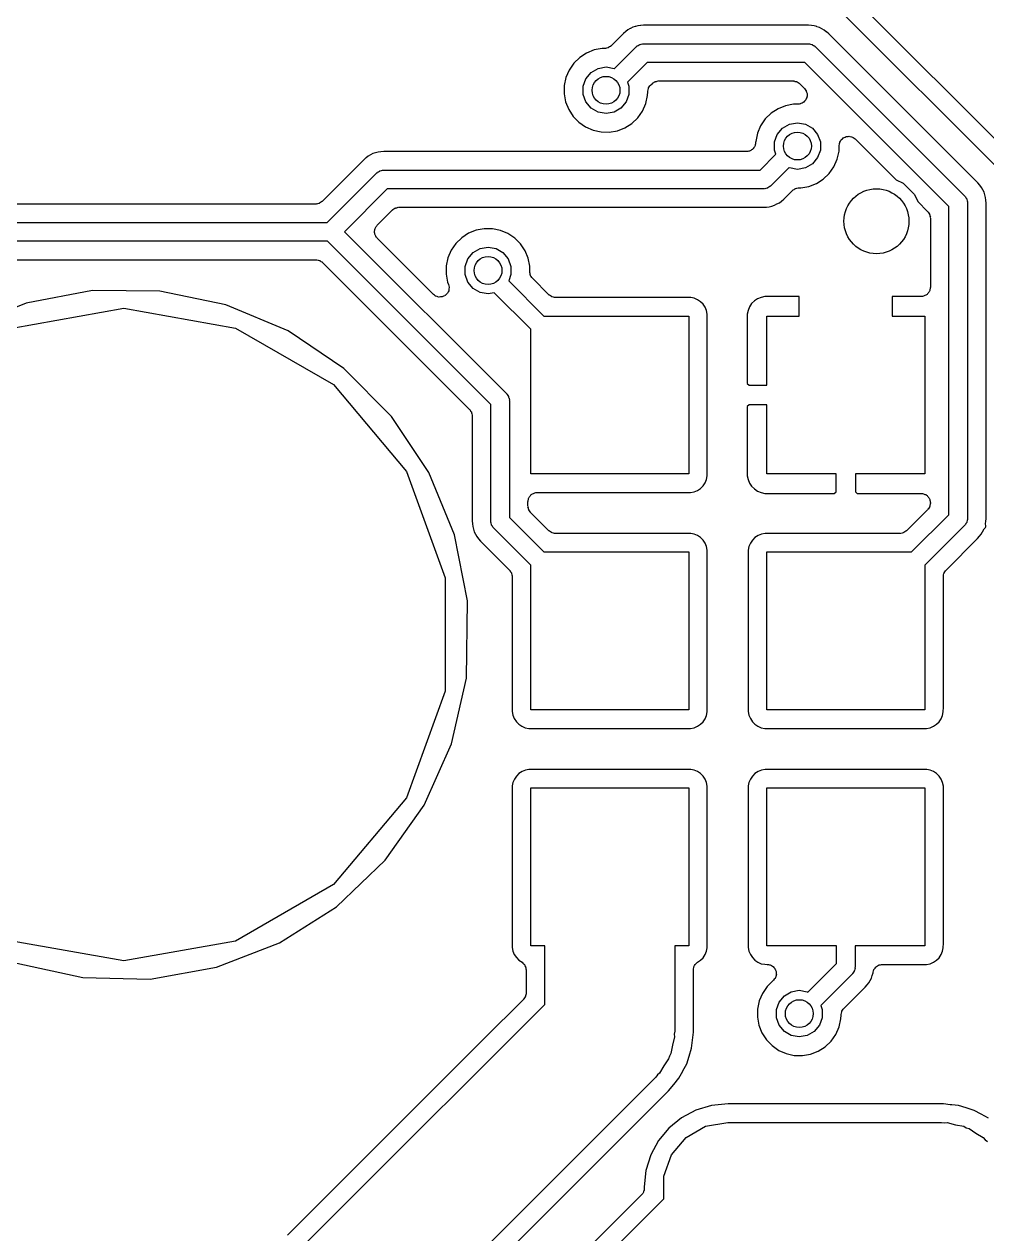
# Model space of a CAD drawing. Extents: x 69.6 to 139.6, y -158 to -61.
# Drawn here: x 97.03 to 107.39, y -143.95 to -130.93 of the extents above; entities that cross this region are included whole.
import ezdxf

# ---------------------------------------------------------------- set-up
doc = ezdxf.new("R2010")
doc.units = 0
doc.header["$MEASUREMENT"] = 0
doc.layers.add('BLACK', color=7, linetype='CONTINUOUS')

msp = doc.modelspace()

# ---------------------------------------------------------------- linework, layer by layer
at = {"layer": 'Black'}
for p, q in [((108.38, -133.07), (103.318, -128.007)), ((103.176, -128.149), (108.235, -133.208)), ((103.525, -130.99), (103.503, -131.008)), ((103.551, -130.976), (103.525, -130.99)), ((103.552, -130.976), (103.551, -130.976)), ((103.551, -130.976), (103.551, -130.976)), ((103.577, -130.962), (103.552, -130.976)), ((103.605, -130.954), (103.577, -130.962)), ((103.606, -130.954), (103.605, -130.954)), ((103.605, -130.954), (103.605, -130.954)), ((103.633, -130.946), (103.606, -130.954)), ((103.662, -130.943), (103.633, -130.946)), ((103.663, -130.943), (103.662, -130.943)), ((103.662, -130.943), (103.662, -130.943)), ((103.695, -130.94), (103.663, -130.943)), ((105.47, -130.94), (103.695, -130.94)), ((105.501, -130.944), (105.47, -130.94)), ((105.502, -130.944), (105.501, -130.944)), ((105.531, -130.947), (105.502, -130.944)), ((105.502, -130.944), (105.502, -130.944)), ((105.558, -130.955), (105.531, -130.947)), ((105.559, -130.955), (105.558, -130.955)), ((105.559, -130.956), (105.559, -130.955)), ((105.587, -130.964), (105.559, -130.956)), ((105.612, -130.978), (105.587, -130.964)), ((105.613, -130.978), (105.612, -130.978)), ((105.612, -130.978), (105.612, -130.978)), ((105.638, -130.992), (105.613, -130.978)), ((105.66, -131.01), (105.638, -130.992)), ((103.478, -131.028), (103.345, -131.161)), ((103.502, -131.008), (103.478, -131.028)), ((103.503, -131.008), (103.502, -131.008)), ((103.503, -131.008), (103.503, -131.008)), ((105.66, -131.011), (105.66, -131.01)), ((105.661, -131.011), (105.66, -131.011)), ((105.686, -131.031), (105.661, -131.011)), ((107.292, -132.638), (105.686, -131.031)), ((103.081, -131.239), (103.007, -131.288)), ((103.162, -131.206), (103.081, -131.239)), ((103.249, -131.19), (103.162, -131.206)), ((103.274, -131.19), (103.249, -131.19)), ((103.278, -131.189), (103.274, -131.19)), ((103.283, -131.189), (103.278, -131.189)), ((103.295, -131.186), (103.283, -131.189)), ((103.308, -131.184), (103.295, -131.186)), ((103.312, -131.182), (103.308, -131.184)), ((103.317, -131.18), (103.312, -131.182)), ((103.327, -131.173), (103.317, -131.18)), ((103.338, -131.167), (103.327, -131.173)), ((103.341, -131.163), (103.338, -131.167)), ((103.345, -131.161), (103.341, -131.163)), ((103.381, -131.407), (103.619, -131.169)), ((103.619, -131.169), (103.623, -131.167)), ((103.623, -131.167), (103.626, -131.163)), ((103.626, -131.163), (103.637, -131.157)), ((103.637, -131.157), (103.648, -131.149)), ((103.648, -131.149), (103.652, -131.148)), ((103.652, -131.148), (103.656, -131.146)), ((103.656, -131.146), (103.669, -131.144)), ((103.669, -131.144), (103.681, -131.14)), ((103.681, -131.14), (103.686, -131.141)), ((103.686, -131.141), (103.69, -131.14)), ((103.69, -131.14), (105.47, -131.14)), ((105.47, -131.14), (105.474, -131.141)), ((105.474, -131.141), (105.479, -131.14)), ((105.479, -131.14), (105.491, -131.144)), ((105.491, -131.144), (105.504, -131.146)), ((105.504, -131.146), (105.508, -131.148)), ((105.508, -131.148), (105.512, -131.149)), ((105.512, -131.149), (105.523, -131.157)), ((105.523, -131.157), (105.534, -131.163)), ((105.534, -131.163), (105.537, -131.167)), ((105.537, -131.167), (105.541, -131.169)), ((105.541, -131.169), (107.151, -132.779)), ((102.944, -131.349), (102.894, -131.422)), ((103.007, -131.288), (102.944, -131.349)), ((103.731, -131.34), (103.521, -131.551)), ((105.429, -131.34), (103.731, -131.34)), ((106.98, -132.891), (105.429, -131.34)), ((102.859, -131.503), (102.841, -131.59)), ((102.894, -131.422), (102.859, -131.503)), ((103.043, -131.596), (103.073, -131.515)), ((103.073, -131.515), (103.129, -131.448)), ((103.129, -131.448), (103.204, -131.404)), ((103.204, -131.404), (103.29, -131.389)), ((103.29, -131.389), (103.376, -131.404)), ((103.376, -131.404), (103.381, -131.407)), ((102.841, -131.59), (102.839, -131.678)), ((103.043, -131.684), (103.043, -131.596)), ((103.521, -131.551), (103.537, -131.596)), ((103.537, -131.596), (103.537, -131.684)), ((103.739, -131.648), (103.743, -131.635)), ((103.743, -131.635), (103.746, -131.621)), ((103.746, -131.621), (103.747, -131.618)), ((103.747, -131.618), (103.748, -131.614)), ((103.748, -131.614), (103.756, -131.603)), ((103.756, -131.603), (103.763, -131.591)), ((103.763, -131.591), (103.766, -131.589)), ((103.766, -131.589), (103.768, -131.586)), ((103.768, -131.586), (103.785, -131.569)), ((103.785, -131.569), (103.789, -131.567)), ((103.789, -131.567), (103.791, -131.563)), ((103.791, -131.563), (103.803, -131.557)), ((103.803, -131.557), (103.813, -131.549)), ((103.813, -131.549), (103.818, -131.548)), ((103.818, -131.548), (103.821, -131.546)), ((103.821, -131.546), (103.834, -131.544)), ((103.834, -131.544), (103.847, -131.54)), ((103.847, -131.54), (103.851, -131.541)), ((103.851, -131.541), (103.856, -131.54)), ((103.856, -131.54), (105.304, -131.54)), ((105.304, -131.54), (105.309, -131.541)), ((105.309, -131.541), (105.313, -131.54)), ((105.313, -131.54), (105.326, -131.544)), ((105.326, -131.544), (105.339, -131.546)), ((105.339, -131.546), (105.342, -131.548)), ((105.342, -131.548), (105.347, -131.549)), ((105.347, -131.549), (105.357, -131.557)), ((105.357, -131.557), (105.369, -131.563)), ((105.369, -131.563), (105.371, -131.567)), ((105.371, -131.567), (105.375, -131.569)), ((105.375, -131.569), (105.425, -131.619)), ((105.425, -131.619), (105.433, -131.63)), ((105.433, -131.63), (105.441, -131.641)), ((105.441, -131.641), (105.443, -131.644)), ((105.443, -131.644), (105.445, -131.648)), ((102.839, -131.678), (102.855, -131.765)), ((102.855, -131.765), (102.888, -131.847)), ((103.073, -131.765), (103.043, -131.684)), ((103.129, -131.832), (103.073, -131.765)), ((103.507, -131.765), (103.451, -131.832)), ((103.537, -131.684), (103.507, -131.765)), ((103.719, -131.783), (103.738, -131.697)), ((103.738, -131.697), (103.739, -131.655)), ((103.74, -131.652), (103.739, -131.648)), ((103.739, -131.655), (103.74, -131.652)), ((105.412, -131.772), (105.399, -131.778)), ((105.415, -131.769), (105.412, -131.772)), ((105.418, -131.767), (105.415, -131.769)), ((105.427, -131.757), (105.418, -131.767)), ((105.436, -131.747), (105.427, -131.757)), ((105.438, -131.744), (105.436, -131.747)), ((105.441, -131.741), (105.438, -131.744)), ((105.445, -131.728), (105.441, -131.741)), ((105.445, -131.648), (105.448, -131.661)), ((105.451, -131.716), (105.445, -131.728)), ((105.448, -131.661), (105.453, -131.673)), ((105.453, -131.708), (105.451, -131.712)), ((105.451, -131.712), (105.451, -131.716)), ((105.453, -131.673), (105.453, -131.677)), ((105.453, -131.677), (105.454, -131.681)), ((105.454, -131.681), (105.453, -131.695)), ((105.453, -131.695), (105.453, -131.708)), ((102.888, -131.847), (102.936, -131.921)), ((103.204, -131.876), (103.129, -131.832)), ((103.29, -131.891), (103.204, -131.876)), ((103.376, -131.876), (103.29, -131.891)), ((103.451, -131.832), (103.376, -131.876)), ((103.632, -131.935), (103.683, -131.863)), ((103.683, -131.863), (103.719, -131.783)), ((105.067, -131.888), (105.004, -131.949)), ((105.141, -131.839), (105.067, -131.888)), ((105.222, -131.806), (105.141, -131.839)), ((105.309, -131.79), (105.222, -131.806)), ((105.354, -131.79), (105.309, -131.79)), ((105.367, -131.788), (105.354, -131.79)), ((105.38, -131.787), (105.367, -131.788)), ((105.384, -131.785), (105.38, -131.787)), ((105.388, -131.784), (105.384, -131.785)), ((105.399, -131.778), (105.388, -131.784)), ((102.936, -131.921), (102.997, -131.984)), ((102.997, -131.984), (103.069, -132.035)), ((103.069, -132.035), (103.15, -132.07)), ((103.494, -132.044), (103.568, -131.996)), ((103.568, -131.996), (103.632, -131.935)), ((104.954, -132.022), (104.919, -132.103)), ((105.004, -131.949), (104.954, -132.022)), ((105.189, -132.048), (105.264, -132.004)), ((105.264, -132.004), (105.35, -131.989)), ((105.35, -131.989), (105.436, -132.004)), ((105.436, -132.004), (105.511, -132.048)), ((103.15, -132.07), (103.236, -132.089)), ((103.236, -132.089), (103.325, -132.091)), ((103.325, -132.091), (103.412, -132.076)), ((103.412, -132.076), (103.494, -132.044)), ((104.919, -132.103), (104.901, -132.19)), ((105.103, -132.196), (105.133, -132.115)), ((105.133, -132.115), (105.189, -132.048)), ((105.511, -132.048), (105.567, -132.115)), ((105.567, -132.115), (105.597, -132.196)), ((105.824, -132.17), (105.833, -132.162)), ((105.833, -132.162), (105.842, -132.153)), ((105.842, -132.153), (105.847, -132.151)), ((105.847, -132.151), (105.851, -132.148)), ((105.851, -132.148), (105.862, -132.144)), ((105.862, -132.144), (105.873, -132.138)), ((105.873, -132.138), (105.879, -132.138)), ((105.879, -132.138), (105.883, -132.136)), ((105.883, -132.136), (105.896, -132.136)), ((105.896, -132.136), (105.908, -132.135)), ((105.908, -132.135), (105.913, -132.137)), ((105.913, -132.137), (105.918, -132.137)), ((105.918, -132.137), (105.93, -132.141)), ((105.93, -132.141), (105.942, -132.144)), ((105.942, -132.144), (105.946, -132.147)), ((105.946, -132.147), (105.951, -132.149)), ((105.951, -132.149), (105.96, -132.157)), ((105.96, -132.157), (105.97, -132.164)), ((105.97, -132.164), (106.411, -132.605)), ((104.825, -132.296), (104.816, -132.299)), ((104.835, -132.294), (104.825, -132.296)), ((104.842, -132.29), (104.835, -132.294)), ((104.849, -132.287), (104.842, -132.29)), ((104.857, -132.281), (104.849, -132.287)), ((104.865, -132.277), (104.857, -132.281)), ((104.87, -132.27), (104.865, -132.277)), ((104.876, -132.265), (104.87, -132.27)), ((104.881, -132.257), (104.876, -132.265)), ((104.887, -132.25), (104.881, -132.257)), ((104.89, -132.242), (104.887, -132.25)), ((104.894, -132.236), (104.89, -132.242)), ((104.896, -132.226), (104.894, -132.236)), ((104.899, -132.217), (104.896, -132.226)), ((104.9, -132.201), (104.899, -132.209)), ((104.899, -132.209), (104.899, -132.217)), ((104.901, -132.19), (104.9, -132.201)), ((105.103, -132.284), (105.103, -132.196)), ((105.119, -132.329), (105.103, -132.284)), ((105.597, -132.284), (105.567, -132.365)), ((105.597, -132.196), (105.597, -132.284)), ((105.779, -132.383), (105.798, -132.297)), ((105.798, -132.297), (105.799, -132.234)), ((105.799, -132.234), (105.802, -132.221)), ((105.802, -132.221), (105.803, -132.209)), ((105.803, -132.209), (105.805, -132.205)), ((105.805, -132.205), (105.806, -132.2)), ((105.806, -132.2), (105.812, -132.189)), ((105.812, -132.189), (105.817, -132.178)), ((105.817, -132.178), (105.821, -132.174)), ((105.821, -132.174), (105.824, -132.17)), ((100.683, -132.388), (100.235, -132.836)), ((100.707, -132.368), (100.683, -132.388)), ((100.683, -132.388), (100.683, -132.388)), ((100.708, -132.368), (100.707, -132.368)), ((100.73, -132.35), (100.708, -132.368)), ((100.708, -132.368), (100.708, -132.368)), ((100.756, -132.336), (100.73, -132.35)), ((100.757, -132.336), (100.756, -132.336)), ((100.756, -132.336), (100.756, -132.336)), ((100.782, -132.322), (100.757, -132.336)), ((100.81, -132.314), (100.782, -132.322)), ((100.811, -132.314), (100.81, -132.314)), ((100.81, -132.314), (100.81, -132.314)), ((100.838, -132.306), (100.811, -132.314)), ((100.867, -132.303), (100.838, -132.306)), ((100.868, -132.303), (100.867, -132.303)), ((100.867, -132.303), (100.867, -132.303)), ((100.9, -132.3), (100.868, -132.303)), ((104.8, -132.3), (100.9, -132.3)), ((104.808, -132.299), (104.8, -132.3)), ((104.816, -132.299), (104.808, -132.299)), ((104.949, -132.5), (105.119, -132.329)), ((105.567, -132.365), (105.511, -132.432)), ((105.743, -132.463), (105.779, -132.383)), ((100.289, -133.065), (100.824, -132.529)), ((100.824, -132.529), (100.828, -132.527)), ((100.828, -132.527), (100.831, -132.523)), ((100.831, -132.523), (100.842, -132.517)), ((100.842, -132.517), (100.853, -132.509)), ((100.853, -132.509), (100.857, -132.508)), ((100.857, -132.508), (100.861, -132.506)), ((100.861, -132.506), (100.874, -132.504)), ((100.874, -132.504), (100.886, -132.5)), ((100.886, -132.5), (100.891, -132.501)), ((100.891, -132.501), (100.895, -132.5)), ((100.895, -132.5), (104.949, -132.5)), ((105.259, -132.473), (105.061, -132.671)), ((105.264, -132.476), (105.259, -132.473)), ((105.35, -132.491), (105.264, -132.476)), ((105.436, -132.476), (105.35, -132.491)), ((105.511, -132.432), (105.436, -132.476)), ((105.628, -132.596), (105.692, -132.535)), ((105.692, -132.535), (105.743, -132.463)), ((105.043, -132.683), (105.032, -132.691)), ((105.054, -132.677), (105.043, -132.683)), ((105.057, -132.673), (105.054, -132.677)), ((105.061, -132.671), (105.057, -132.673)), ((105.385, -132.691), (105.472, -132.676)), ((105.472, -132.676), (105.554, -132.644)), ((105.554, -132.644), (105.628, -132.596)), ((106.411, -132.605), (106.487, -132.64)), ((106.487, -132.64), (106.61, -132.763)), ((107.312, -132.662), (107.292, -132.638)), ((107.292, -132.638), (107.292, -132.638)), ((107.312, -132.663), (107.312, -132.662)), ((107.33, -132.685), (107.312, -132.663)), ((107.312, -132.663), (107.312, -132.663)), ((107.344, -132.711), (107.33, -132.685)), ((100.936, -132.7), (100.474, -133.162)), ((104.99, -132.7), (100.936, -132.7)), ((104.994, -132.699), (104.99, -132.7)), ((104.999, -132.7), (104.994, -132.699)), ((105.011, -132.696), (104.999, -132.7)), ((105.024, -132.694), (105.011, -132.696)), ((105.028, -132.692), (105.024, -132.694)), ((105.032, -132.691), (105.028, -132.692)), ((105.178, -132.832), (105.202, -132.812)), ((105.202, -132.812), (105.295, -132.72)), ((105.202, -132.812), (105.202, -132.812)), ((105.295, -132.72), (105.299, -132.717)), ((105.299, -132.717), (105.303, -132.713)), ((105.303, -132.713), (105.313, -132.707)), ((105.313, -132.707), (105.323, -132.7)), ((105.323, -132.7), (105.328, -132.698)), ((105.328, -132.698), (105.333, -132.696)), ((105.333, -132.696), (105.345, -132.694)), ((105.345, -132.694), (105.357, -132.691)), ((105.357, -132.691), (105.362, -132.691)), ((105.362, -132.691), (105.367, -132.69)), ((105.367, -132.69), (105.385, -132.691)), ((106.61, -132.763), (106.645, -132.839)), ((107.151, -132.779), (107.153, -132.783)), ((107.153, -132.783), (107.157, -132.786)), ((107.157, -132.786), (107.163, -132.797)), ((107.163, -132.797), (107.171, -132.808)), ((107.171, -132.808), (107.172, -132.812)), ((107.172, -132.812), (107.174, -132.816)), ((107.174, -132.816), (107.176, -132.829)), ((107.344, -132.712), (107.344, -132.711)), ((107.344, -132.711), (107.344, -132.711)), ((107.358, -132.737), (107.344, -132.712)), ((107.366, -132.765), (107.358, -132.737)), ((107.366, -132.766), (107.366, -132.765)), ((107.366, -132.765), (107.366, -132.765)), ((107.374, -132.793), (107.366, -132.766)), ((107.377, -132.822), (107.374, -132.793)), ((100.164, -132.865), (96.1399, -132.865)), ((100.169, -132.864), (100.164, -132.865)), ((100.173, -132.865), (100.169, -132.864)), ((100.186, -132.861), (100.173, -132.865)), ((100.199, -132.859), (100.186, -132.861)), ((100.202, -132.857), (100.199, -132.859)), ((100.207, -132.856), (100.202, -132.857)), ((100.217, -132.848), (100.207, -132.856)), ((100.229, -132.842), (100.217, -132.848)), ((100.231, -132.838), (100.229, -132.842)), ((100.235, -132.836), (100.231, -132.838)), ((100.827, -133.092), (100.99, -132.929)), ((100.99, -132.929), (100.994, -132.927)), ((100.994, -132.927), (100.996, -132.923)), ((100.996, -132.923), (101.008, -132.917)), ((101.008, -132.917), (101.018, -132.909)), ((101.018, -132.909), (101.023, -132.908)), ((101.023, -132.908), (101.026, -132.906)), ((101.026, -132.906), (101.039, -132.904)), ((101.039, -132.904), (101.052, -132.9)), ((101.052, -132.9), (101.056, -132.901)), ((101.056, -132.901), (101.061, -132.9)), ((101.061, -132.9), (104.985, -132.9)), ((104.985, -132.9), (105.017, -132.897)), ((105.017, -132.897), (105.018, -132.897)), ((105.018, -132.897), (105.047, -132.894)), ((105.018, -132.897), (105.018, -132.897)), ((105.047, -132.894), (105.074, -132.886)), ((105.074, -132.886), (105.075, -132.886)), ((105.075, -132.886), (105.103, -132.878)), ((105.075, -132.886), (105.075, -132.886)), ((105.103, -132.878), (105.128, -132.864)), ((105.128, -132.864), (105.129, -132.864)), ((105.129, -132.864), (105.155, -132.85)), ((105.129, -132.864), (105.129, -132.864)), ((105.155, -132.85), (105.177, -132.832)), ((105.177, -132.832), (105.177, -132.832)), ((105.177, -132.832), (105.178, -132.832)), ((106.645, -132.839), (106.751, -132.945)), ((106.751, -132.945), (106.753, -132.949)), ((106.753, -132.949), (106.757, -132.951)), ((106.98, -136.209), (106.98, -132.891)), ((107.176, -132.829), (107.18, -132.841)), ((107.18, -132.841), (107.179, -132.846)), ((107.179, -132.846), (107.18, -132.85)), ((107.18, -132.85), (107.18, -136.25)), ((107.377, -132.823), (107.377, -132.822)), ((107.377, -132.822), (107.377, -132.822)), ((107.38, -132.855), (107.377, -132.823)), ((107.38, -136.25), (107.38, -132.855)), ((96.135, -133.065), (100.289, -133.065)), ((106.757, -132.951), (106.763, -132.963)), ((106.763, -132.963), (106.771, -132.973)), ((106.771, -132.973), (106.772, -132.978)), ((106.772, -132.978), (106.774, -132.981)), ((106.774, -132.981), (106.776, -132.994)), ((106.776, -132.994), (106.78, -133.007)), ((106.78, -133.007), (106.779, -133.011)), ((106.779, -133.011), (106.78, -133.016)), ((106.78, -133.016), (106.78, -133.76)), ((100.474, -133.162), (102.221, -134.909)), ((100.799, -133.154), (100.801, -133.145)), ((100.799, -133.162), (100.799, -133.154)), ((100.799, -133.171), (100.799, -133.162)), ((100.801, -133.18), (100.799, -133.171)), ((100.801, -133.145), (100.802, -133.137)), ((100.802, -133.188), (100.801, -133.18)), ((100.802, -133.137), (100.805, -133.129)), ((100.805, -133.196), (100.802, -133.188)), ((100.805, -133.129), (100.808, -133.12)), ((100.808, -133.205), (100.805, -133.196)), ((100.808, -133.12), (100.813, -133.113)), ((100.813, -133.212), (100.808, -133.205)), ((100.813, -133.113), (100.816, -133.105)), ((100.816, -133.105), (100.822, -133.099)), ((100.822, -133.099), (100.827, -133.092)), ((101.811, -133.179), (101.737, -133.228)), ((101.892, -133.146), (101.811, -133.179)), ((101.979, -133.13), (101.892, -133.146)), ((102.067, -133.13), (101.979, -133.13)), ((102.154, -133.148), (102.067, -133.13)), ((102.235, -133.182), (102.154, -133.148)), ((102.308, -133.232), (102.235, -133.182)), ((100.294, -133.265), (96.1764, -133.265)), ((102.05, -135.021), (100.294, -133.265)), ((100.816, -133.22), (100.813, -133.212)), ((100.822, -133.226), (100.816, -133.22)), ((100.827, -133.233), (100.822, -133.226)), ((101.432, -133.837), (100.827, -133.233)), ((101.674, -133.289), (101.624, -133.362)), ((101.737, -133.228), (101.674, -133.289)), ((101.934, -133.344), (102.02, -133.329)), ((102.02, -133.329), (102.106, -133.344)), ((102.37, -133.294), (102.308, -133.232)), ((102.419, -133.368), (102.37, -133.294)), ((96.3007, -133.465), (100.169, -133.465)), ((100.169, -133.465), (100.174, -133.466)), ((100.174, -133.466), (100.178, -133.465)), ((100.178, -133.465), (100.191, -133.469)), ((100.191, -133.469), (100.204, -133.471)), ((101.589, -133.443), (101.571, -133.53)), ((101.624, -133.362), (101.589, -133.443)), ((101.773, -133.536), (101.803, -133.455)), ((101.803, -133.455), (101.859, -133.388)), ((101.859, -133.388), (101.934, -133.344)), ((102.106, -133.344), (102.181, -133.388)), ((102.181, -133.388), (102.237, -133.455)), ((102.237, -133.455), (102.267, -133.536)), ((102.453, -133.449), (102.419, -133.368)), ((102.47, -133.535), (102.453, -133.449)), ((100.204, -133.471), (100.207, -133.473)), ((100.207, -133.473), (100.212, -133.474)), ((100.212, -133.474), (100.222, -133.482)), ((100.222, -133.482), (100.234, -133.488)), ((100.234, -133.488), (100.236, -133.492)), ((100.236, -133.492), (100.24, -133.494)), ((100.24, -133.494), (101.821, -135.075)), ((101.571, -133.53), (101.569, -133.618)), ((101.773, -133.624), (101.773, -133.536)), ((102.267, -133.536), (102.267, -133.624)), ((102.469, -133.592), (102.47, -133.535)), ((102.47, -133.597), (102.469, -133.592)), ((102.469, -133.602), (102.47, -133.597)), ((101.569, -133.618), (101.585, -133.705)), ((101.585, -133.705), (101.595, -133.73)), ((101.595, -133.73), (101.598, -133.744)), ((101.803, -133.705), (101.773, -133.624)), ((101.859, -133.772), (101.803, -133.705)), ((102.267, -133.624), (102.243, -133.691)), ((102.243, -133.691), (102.622, -134.07)), ((102.473, -133.614), (102.469, -133.602)), ((102.475, -133.626), (102.473, -133.614)), ((102.477, -133.631), (102.475, -133.626)), ((102.478, -133.636), (102.477, -133.631)), ((102.486, -133.646), (102.478, -133.636)), ((102.492, -133.657), (102.486, -133.646)), ((102.495, -133.66), (102.492, -133.657)), ((102.498, -133.664), (102.495, -133.66)), ((102.675, -133.841), (102.498, -133.664)), ((97.763, -133.797), (97.0503, -133.933)), ((98.4886, -133.802), (97.763, -133.797)), ((99.1994, -133.948), (98.4886, -133.802)), ((101.443, -133.846), (101.432, -133.837)), ((101.455, -133.855), (101.443, -133.846)), ((101.458, -133.856), (101.455, -133.855)), ((101.46, -133.857), (101.458, -133.856)), ((101.474, -133.861), (101.46, -133.857)), ((101.488, -133.866), (101.474, -133.861)), ((101.541, -133.857), (101.528, -133.863)), ((101.555, -133.852), (101.541, -133.857)), ((101.557, -133.85), (101.555, -133.852)), ((101.56, -133.849), (101.557, -133.85)), ((101.57, -133.838), (101.56, -133.849)), ((101.581, -133.829), (101.57, -133.838)), ((101.582, -133.826), (101.581, -133.829)), ((101.584, -133.824), (101.582, -133.826)), ((101.59, -133.811), (101.584, -133.824)), ((101.597, -133.798), (101.59, -133.811)), ((101.598, -133.795), (101.597, -133.798)), ((101.598, -133.744), (101.602, -133.758)), ((101.599, -133.793), (101.598, -133.795)), ((101.6, -133.778), (101.599, -133.793)), ((101.602, -133.764), (101.6, -133.778)), ((101.602, -133.758), (101.602, -133.761)), ((101.602, -133.761), (101.602, -133.764)), ((101.934, -133.816), (101.859, -133.772)), ((102.02, -133.831), (101.934, -133.816)), ((102.088, -133.819), (102.02, -133.831)), ((102.48, -134.212), (102.088, -133.819)), ((102.679, -133.844), (102.675, -133.841)), ((102.682, -133.847), (102.679, -133.844)), ((102.693, -133.853), (102.682, -133.847)), ((102.704, -133.861), (102.693, -133.853)), ((102.708, -133.862), (102.704, -133.861)), ((104.998, -133.861), (104.958, -133.869)), ((105.049, -133.86), (104.998, -133.861)), ((105.37, -133.86), (105.049, -133.86)), ((105.37, -134.07), (105.37, -133.86)), ((106.68, -133.86), (106.37, -133.86)), ((106.37, -133.86), (106.37, -134.07)), ((106.689, -133.859), (106.68, -133.86)), ((106.697, -133.859), (106.689, -133.859)), ((106.706, -133.856), (106.697, -133.859)), ((106.714, -133.854), (106.706, -133.856)), ((106.722, -133.85), (106.714, -133.854)), ((106.73, -133.847), (106.722, -133.85)), ((106.737, -133.841), (106.73, -133.847)), ((106.744, -133.837), (106.737, -133.841)), ((106.75, -133.83), (106.744, -133.837)), ((106.757, -133.824), (106.75, -133.83)), ((106.761, -133.817), (106.757, -133.824)), ((106.767, -133.81), (106.761, -133.817)), ((106.77, -133.802), (106.767, -133.81)), ((106.774, -133.794), (106.77, -133.802)), ((106.775, -133.786), (106.774, -133.794)), ((106.778, -133.777), (106.775, -133.786)), ((106.78, -133.76), (106.778, -133.769)), ((106.778, -133.769), (106.778, -133.777)), ((97.0503, -133.933), (96.3775, -134.205)), ((96.8984, -134.199), (98.1, -133.987)), ((98.1, -133.987), (99.3016, -134.199)), ((99.8683, -134.23), (99.1994, -133.948)), ((101.491, -133.865), (101.488, -133.866)), ((101.494, -133.866), (101.491, -133.865)), ((101.508, -133.865), (101.494, -133.866)), ((101.522, -133.865), (101.508, -133.865)), ((101.525, -133.864), (101.522, -133.865)), ((101.528, -133.863), (101.525, -133.864)), ((102.712, -133.864), (102.708, -133.862)), ((102.725, -133.867), (102.712, -133.864)), ((102.737, -133.87), (102.725, -133.867)), ((102.742, -133.87), (102.737, -133.87)), ((102.746, -133.87), (102.742, -133.87)), ((104.152, -133.87), (102.746, -133.87)), ((104.201, -133.87), (104.152, -133.87)), ((104.239, -133.878), (104.201, -133.87)), ((104.275, -133.894), (104.239, -133.878)), ((104.308, -133.916), (104.275, -133.894)), ((104.335, -133.943), (104.308, -133.916)), ((104.357, -133.976), (104.335, -133.943)), ((104.372, -134.012), (104.357, -133.976)), ((104.834, -133.971), (104.818, -134.009)), ((104.857, -133.937), (104.834, -133.971)), ((104.886, -133.908), (104.857, -133.937)), ((104.92, -133.885), (104.886, -133.908)), ((104.958, -133.869), (104.92, -133.885)), ((102.622, -134.07), (104.18, -134.07)), ((104.18, -134.07), (104.18, -135.77)), ((104.38, -134.051), (104.372, -134.012)), ((104.38, -135.742), (104.38, -134.051)), ((104.818, -134.009), (104.81, -134.05)), ((104.81, -134.05), (104.81, -134.796)), ((105.02, -134.815), (105.02, -134.07)), ((105.02, -134.07), (105.37, -134.07)), ((106.37, -134.07), (106.72, -134.07)), ((106.72, -134.07), (106.72, -135.77)), ((99.3016, -134.199), (100.358, -134.809)), ((100.47, -134.635), (99.8683, -134.23)), ((102.48, -135.77), (102.48, -134.212)), ((100.981, -135.15), (100.47, -134.635)), ((100.358, -134.809), (101.143, -135.743)), ((104.81, -134.796), (104.829, -134.815)), ((104.829, -134.815), (105.02, -134.815)), ((102.05, -136.28), (102.05, -135.021)), ((102.221, -134.909), (102.223, -134.913)), ((102.223, -134.913), (102.227, -134.916)), ((102.227, -134.916), (102.233, -134.927)), ((102.233, -134.927), (102.241, -134.938)), ((102.241, -134.938), (102.242, -134.942)), ((102.242, -134.942), (102.244, -134.946)), ((102.244, -134.946), (102.246, -134.959)), ((102.246, -134.959), (102.25, -134.971)), ((102.25, -134.971), (102.249, -134.976)), ((102.249, -134.976), (102.25, -134.98)), ((102.25, -134.98), (102.25, -136.239)), ((104.829, -135.025), (104.81, -135.044)), ((105.02, -135.025), (104.829, -135.025)), ((105.02, -135.77), (105.02, -135.025)), ((101.383, -135.755), (100.981, -135.15)), ((101.821, -135.075), (101.823, -135.079)), ((101.823, -135.079), (101.827, -135.081)), ((101.827, -135.081), (101.833, -135.093)), ((101.833, -135.093), (101.841, -135.103)), ((101.841, -135.103), (101.842, -135.108)), ((101.842, -135.108), (101.844, -135.111)), ((101.844, -135.111), (101.846, -135.124)), ((101.846, -135.124), (101.85, -135.137)), ((101.85, -135.137), (101.849, -135.141)), ((101.849, -135.141), (101.85, -135.146)), ((101.85, -135.146), (101.85, -136.275)), ((104.81, -135.044), (104.81, -135.79)), ((101.143, -135.743), (101.56, -136.89)), ((101.659, -136.425), (101.383, -135.755)), ((104.18, -135.77), (102.48, -135.77)), ((104.372, -135.829), (104.379, -135.791)), ((104.379, -135.791), (104.38, -135.742)), ((104.81, -135.79), (104.818, -135.831)), ((105.765, -135.77), (105.02, -135.77)), ((105.765, -135.961), (105.765, -135.77)), ((106.72, -135.77), (105.975, -135.77)), ((105.975, -135.77), (105.975, -135.961)), ((104.274, -135.947), (104.307, -135.925)), ((104.307, -135.925), (104.334, -135.898)), ((104.334, -135.898), (104.356, -135.865)), ((104.356, -135.865), (104.372, -135.829)), ((104.818, -135.831), (104.834, -135.869)), ((104.834, -135.869), (104.857, -135.903)), ((104.857, -135.903), (104.886, -135.932)), ((104.886, -135.932), (104.92, -135.955)), ((102.45, -136.07), (102.452, -136.061)), ((102.45, -136.114), (102.45, -136.07)), ((102.452, -136.052), (102.455, -136.044)), ((102.452, -136.061), (102.452, -136.052)), ((102.455, -136.044), (102.456, -136.036)), ((102.456, -136.036), (102.46, -136.028)), ((102.46, -136.028), (102.463, -136.02)), ((102.463, -136.02), (102.469, -136.013)), ((102.469, -136.013), (102.473, -136.006)), ((102.473, -136.006), (102.48, -136)), ((102.48, -136), (102.486, -135.993)), ((102.486, -135.993), (102.493, -135.989)), ((102.493, -135.989), (102.5, -135.983)), ((102.5, -135.983), (102.508, -135.98)), ((102.508, -135.98), (102.516, -135.976)), ((102.516, -135.976), (102.524, -135.974)), ((102.524, -135.974), (102.533, -135.971)), ((102.533, -135.971), (102.541, -135.971)), ((102.541, -135.971), (102.55, -135.97)), ((102.55, -135.97), (104.199, -135.97)), ((104.199, -135.97), (104.238, -135.962)), ((104.238, -135.962), (104.274, -135.947)), ((104.92, -135.955), (104.958, -135.971)), ((104.958, -135.971), (104.998, -135.979)), ((104.998, -135.979), (105.049, -135.98)), ((105.049, -135.98), (105.746, -135.98)), ((105.746, -135.98), (105.765, -135.961)), ((105.975, -135.961), (105.994, -135.98)), ((105.994, -135.98), (106.68, -135.98)), ((106.68, -135.98), (106.689, -135.981)), ((106.689, -135.981), (106.697, -135.981)), ((106.697, -135.981), (106.706, -135.984)), ((106.706, -135.984), (106.714, -135.986)), ((106.714, -135.986), (106.722, -135.99)), ((106.722, -135.99), (106.73, -135.993)), ((106.73, -135.993), (106.737, -135.999)), ((106.737, -135.999), (106.744, -136.003)), ((106.744, -136.003), (106.75, -136.01)), ((106.75, -136.01), (106.757, -136.016)), ((106.757, -136.016), (106.761, -136.023)), ((106.761, -136.023), (106.767, -136.03)), ((106.767, -136.03), (106.77, -136.038)), ((106.77, -136.038), (106.774, -136.046)), ((106.774, -136.046), (106.775, -136.054)), ((106.775, -136.054), (106.778, -136.063)), ((106.778, -136.063), (106.778, -136.071)), ((106.778, -136.071), (106.78, -136.08)), ((102.451, -136.119), (102.45, -136.114)), ((102.45, -136.123), (102.451, -136.119)), ((102.454, -136.136), (102.45, -136.123)), ((102.456, -136.149), (102.454, -136.136)), ((102.458, -136.152), (102.456, -136.149)), ((102.459, -136.157), (102.458, -136.152)), ((102.467, -136.167), (102.459, -136.157)), ((102.473, -136.179), (102.467, -136.167)), ((102.477, -136.181), (102.473, -136.179)), ((102.479, -136.185), (102.477, -136.181)), ((102.675, -136.381), (102.479, -136.185)), ((106.751, -136.155), (106.525, -136.381)), ((106.753, -136.151), (106.751, -136.155)), ((106.757, -136.149), (106.753, -136.151)), ((106.763, -136.137), (106.757, -136.149)), ((106.771, -136.127), (106.763, -136.137)), ((106.772, -136.122), (106.771, -136.127)), ((106.774, -136.119), (106.772, -136.122)), ((106.776, -136.106), (106.774, -136.119)), ((106.78, -136.093), (106.776, -136.106)), ((106.78, -136.084), (106.779, -136.089)), ((106.779, -136.089), (106.78, -136.093)), ((106.78, -136.08), (106.78, -136.084)), ((101.85, -136.275), (101.853, -136.307)), ((101.853, -136.307), (101.853, -136.308)), ((101.853, -136.308), (101.853, -136.308)), ((101.853, -136.308), (101.856, -136.337)), ((102.051, -136.284), (102.05, -136.28)), ((102.05, -136.289), (102.051, -136.284)), ((102.054, -136.301), (102.05, -136.289)), ((102.056, -136.314), (102.054, -136.301)), ((102.058, -136.318), (102.056, -136.314)), ((102.059, -136.322), (102.058, -136.318)), ((102.067, -136.333), (102.059, -136.322)), ((102.073, -136.344), (102.067, -136.333)), ((102.25, -136.239), (102.622, -136.61)), ((106.578, -136.61), (106.98, -136.209)), ((107.151, -136.321), (106.72, -136.752)), ((107.153, -136.317), (107.151, -136.321)), ((107.157, -136.314), (107.153, -136.317)), ((107.163, -136.303), (107.157, -136.314)), ((107.171, -136.292), (107.163, -136.303)), ((107.172, -136.288), (107.171, -136.292)), ((107.174, -136.284), (107.172, -136.288)), ((107.176, -136.271), (107.174, -136.284)), ((107.18, -136.259), (107.176, -136.271)), ((107.18, -136.25), (107.179, -136.254)), ((107.179, -136.254), (107.18, -136.259)), ((107.374, -136.304), (107.376, -136.282)), ((107.374, -136.307), (107.374, -136.304)), ((107.374, -136.309), (107.374, -136.307)), ((107.376, -136.324), (107.374, -136.309)), ((107.376, -136.281), (107.38, -136.25)), ((107.376, -136.282), (107.376, -136.281)), ((107.376, -136.282), (107.376, -136.282)), ((107.377, -136.339), (107.376, -136.324)), ((107.38, -136.25), (107.38, -136.25)), ((101.8, -137.137), (101.659, -136.425)), ((101.856, -136.337), (101.864, -136.364)), ((101.864, -136.364), (101.864, -136.365)), ((101.864, -136.365), (101.864, -136.365)), ((101.864, -136.365), (101.872, -136.393)), ((101.872, -136.393), (101.886, -136.418)), ((101.886, -136.418), (101.886, -136.419)), ((101.886, -136.419), (101.886, -136.419)), ((101.886, -136.419), (101.9, -136.445)), ((101.9, -136.445), (101.918, -136.467)), ((102.077, -136.347), (102.073, -136.344)), ((102.079, -136.351), (102.077, -136.347)), ((102.48, -136.752), (102.079, -136.351)), ((102.679, -136.384), (102.675, -136.381)), ((102.682, -136.387), (102.679, -136.384)), ((102.693, -136.393), (102.682, -136.387)), ((102.704, -136.401), (102.693, -136.393)), ((102.708, -136.402), (102.704, -136.401)), ((102.712, -136.404), (102.708, -136.402)), ((102.725, -136.407), (102.712, -136.404)), ((102.737, -136.41), (102.725, -136.407)), ((102.742, -136.41), (102.737, -136.41)), ((102.746, -136.41), (102.742, -136.41)), ((104.152, -136.41), (102.746, -136.41)), ((104.201, -136.41), (104.152, -136.41)), ((104.239, -136.418), (104.201, -136.41)), ((104.275, -136.434), (104.239, -136.418)), ((104.308, -136.456), (104.275, -136.434)), ((104.335, -136.483), (104.308, -136.456)), ((104.893, -136.455), (104.866, -136.482)), ((104.926, -136.433), (104.893, -136.455)), ((104.962, -136.418), (104.926, -136.433)), ((105.001, -136.41), (104.962, -136.418)), ((105.765, -136.41), (105.001, -136.41)), ((105.865, -136.41), (105.765, -136.41)), ((106.454, -136.41), (105.865, -136.41)), ((106.458, -136.409), (106.454, -136.41)), ((106.463, -136.41), (106.458, -136.409)), ((106.475, -136.406), (106.463, -136.41)), ((106.488, -136.404), (106.475, -136.406)), ((106.492, -136.402), (106.488, -136.404)), ((106.496, -136.401), (106.492, -136.402)), ((106.507, -136.393), (106.496, -136.401)), ((106.518, -136.387), (106.507, -136.393)), ((106.521, -136.383), (106.518, -136.387)), ((106.525, -136.381), (106.521, -136.383)), ((107.289, -136.466), (107.309, -136.441)), ((107.309, -136.441), (107.309, -136.44)), ((107.309, -136.44), (107.31, -136.44)), ((107.31, -136.44), (107.328, -136.418)), ((107.328, -136.418), (107.342, -136.393)), ((107.342, -136.392), (107.359, -136.361)), ((107.342, -136.393), (107.342, -136.392)), ((107.342, -136.392), (107.342, -136.392)), ((107.359, -136.361), (107.361, -136.359)), ((107.361, -136.359), (107.362, -136.356)), ((107.362, -136.356), (107.372, -136.345)), ((107.372, -136.345), (107.377, -136.339)), ((107.377, -136.339), (107.377, -136.339)), ((101.918, -136.467), (101.918, -136.467)), ((101.918, -136.467), (101.918, -136.468)), ((101.918, -136.468), (101.938, -136.492)), ((101.938, -136.492), (101.938, -136.492)), ((101.938, -136.492), (102.251, -136.805)), ((104.357, -136.516), (104.335, -136.483)), ((104.372, -136.552), (104.357, -136.516)), ((104.38, -136.591), (104.372, -136.552)), ((104.38, -138.282), (104.38, -136.591)), ((104.828, -136.551), (104.82, -136.589)), ((104.82, -136.589), (104.82, -136.638)), ((104.844, -136.515), (104.828, -136.551)), ((104.866, -136.482), (104.844, -136.515)), ((106.949, -136.805), (107.289, -136.466)), ((102.622, -136.61), (104.18, -136.61)), ((104.18, -136.61), (104.18, -138.31)), ((104.82, -136.638), (104.82, -138.329)), ((105.02, -138.31), (105.02, -136.61)), ((105.02, -136.61), (106.578, -136.61)), ((102.251, -136.805), (102.253, -136.809)), ((102.253, -136.809), (102.257, -136.812)), ((102.257, -136.812), (102.263, -136.823)), ((102.263, -136.823), (102.271, -136.834)), ((102.271, -136.834), (102.272, -136.838)), ((102.272, -136.838), (102.274, -136.842)), ((102.274, -136.842), (102.276, -136.855)), ((102.276, -136.855), (102.28, -136.867)), ((102.48, -138.31), (102.48, -136.752)), ((106.72, -136.752), (106.72, -138.31)), ((106.92, -136.867), (106.923, -136.855)), ((106.923, -136.855), (106.926, -136.842)), ((106.926, -136.842), (106.928, -136.838)), ((106.928, -136.838), (106.929, -136.834)), ((106.929, -136.834), (106.937, -136.823)), ((106.937, -136.823), (106.943, -136.812)), ((106.943, -136.812), (106.946, -136.809)), ((106.946, -136.809), (106.949, -136.805)), ((101.56, -136.89), (101.56, -138.11)), ((102.28, -136.867), (102.279, -136.872)), ((102.279, -136.872), (102.28, -136.876)), ((102.28, -136.876), (102.28, -138.329)), ((106.92, -136.872), (106.92, -136.867)), ((106.92, -136.876), (106.92, -136.872)), ((106.92, -138.282), (106.92, -136.876)), ((101.788, -137.967), (101.8, -137.137)), ((101.628, -138.674), (101.788, -137.967)), ((101.56, -138.11), (101.143, -139.257)), ((104.379, -138.331), (104.38, -138.282)), ((106.919, -138.331), (106.92, -138.282)), ((102.28, -138.329), (102.288, -138.368)), ((102.288, -138.368), (102.303, -138.404)), ((102.303, -138.404), (102.325, -138.437)), ((104.18, -138.31), (102.48, -138.31)), ((104.334, -138.438), (104.356, -138.405)), ((104.356, -138.405), (104.372, -138.369)), ((104.372, -138.369), (104.379, -138.331)), ((104.82, -138.329), (104.828, -138.368)), ((104.828, -138.368), (104.843, -138.404)), ((104.843, -138.404), (104.865, -138.437)), ((106.72, -138.31), (105.02, -138.31)), ((106.874, -138.438), (106.896, -138.405)), ((106.896, -138.405), (106.912, -138.369)), ((106.912, -138.369), (106.919, -138.331)), ((102.325, -138.437), (102.352, -138.464)), ((102.352, -138.464), (102.385, -138.486)), ((102.385, -138.486), (102.421, -138.502)), ((102.421, -138.502), (102.459, -138.509)), ((102.459, -138.509), (102.508, -138.51)), ((102.508, -138.51), (104.199, -138.51)), ((104.199, -138.51), (104.238, -138.502)), ((104.238, -138.502), (104.274, -138.487)), ((104.274, -138.487), (104.307, -138.465)), ((104.307, -138.465), (104.334, -138.438)), ((104.865, -138.437), (104.892, -138.464)), ((104.892, -138.464), (104.925, -138.486)), ((104.925, -138.486), (104.961, -138.502)), ((104.961, -138.502), (104.999, -138.509)), ((104.999, -138.509), (105.048, -138.51)), ((105.048, -138.51), (106.739, -138.51)), ((106.739, -138.51), (106.778, -138.502)), ((106.778, -138.502), (106.814, -138.487)), ((106.814, -138.487), (106.847, -138.465)), ((106.847, -138.465), (106.874, -138.438)), ((101.333, -139.336), (101.628, -138.674)), ((102.304, -139.055), (102.288, -139.091)), ((102.326, -139.022), (102.304, -139.055)), ((102.353, -138.995), (102.326, -139.022)), ((102.386, -138.973), (102.353, -138.995)), ((102.422, -138.958), (102.386, -138.973)), ((102.461, -138.95), (102.422, -138.958)), ((104.152, -138.95), (102.461, -138.95)), ((104.201, -138.951), (104.152, -138.95)), ((104.239, -138.958), (104.201, -138.951)), ((104.275, -138.974), (104.239, -138.958)), ((104.308, -138.996), (104.275, -138.974)), ((104.335, -139.023), (104.308, -138.996)), ((104.357, -139.056), (104.335, -139.023)), ((104.372, -139.092), (104.357, -139.056)), ((104.844, -139.055), (104.828, -139.091)), ((104.866, -139.022), (104.844, -139.055)), ((104.893, -138.995), (104.866, -139.022)), ((104.926, -138.973), (104.893, -138.995)), ((104.962, -138.958), (104.926, -138.973)), ((105.001, -138.95), (104.962, -138.958)), ((106.692, -138.95), (105.001, -138.95)), ((106.741, -138.951), (106.692, -138.95)), ((106.779, -138.958), (106.741, -138.951)), ((106.815, -138.974), (106.779, -138.958)), ((106.848, -138.996), (106.815, -138.974)), ((106.875, -139.023), (106.848, -138.996)), ((106.897, -139.056), (106.875, -139.023)), ((106.912, -139.092), (106.897, -139.056)), ((102.288, -139.091), (102.28, -139.129)), ((102.28, -139.129), (102.28, -139.178)), ((102.28, -139.178), (102.28, -140.869)), ((102.48, -140.85), (102.48, -139.15)), ((102.48, -139.15), (104.18, -139.15)), ((104.18, -139.15), (104.18, -140.85)), ((104.38, -139.131), (104.372, -139.092)), ((104.38, -140.822), (104.38, -139.131)), ((104.828, -139.091), (104.82, -139.129)), ((104.82, -139.129), (104.82, -139.178)), ((104.82, -139.178), (104.82, -140.869)), ((105.02, -140.85), (105.02, -139.15)), ((105.02, -139.15), (106.72, -139.15)), ((106.72, -139.15), (106.72, -140.85)), ((106.92, -139.131), (106.912, -139.092)), ((106.92, -140.822), (106.92, -139.131)), ((101.143, -139.257), (100.358, -140.191)), ((100.914, -139.929), (101.333, -139.336)), ((100.389, -140.43), (100.914, -139.929)), ((100.358, -140.191), (99.3016, -140.801)), ((99.7763, -140.819), (100.389, -140.43)), ((98.1, -141.013), (96.8984, -140.801)), ((99.3016, -140.801), (98.1, -141.013)), ((99.0998, -141.081), (99.7763, -140.819)), ((102.28, -140.869), (102.288, -140.908)), ((102.63, -140.85), (102.48, -140.85)), ((102.63, -141.48), (102.63, -140.85)), ((104.18, -140.85), (104.03, -140.85)), ((104.03, -140.85), (104.03, -141.77)), ((104.372, -140.909), (104.379, -140.871)), ((104.379, -140.871), (104.38, -140.822)), ((104.82, -140.869), (104.828, -140.908)), ((105.77, -140.85), (105.02, -140.85)), ((105.77, -141.039), (105.77, -140.85)), ((106.72, -140.85), (105.97, -140.85)), ((105.97, -140.85), (105.97, -141.08)), ((106.912, -140.909), (106.919, -140.871)), ((106.919, -140.871), (106.92, -140.822)), ((102.288, -140.908), (102.303, -140.944)), ((102.303, -140.944), (102.325, -140.977)), ((102.325, -140.977), (102.352, -141.004)), ((102.352, -141.004), (102.386, -141.027)), ((104.275, -141.027), (104.307, -141.005)), ((104.307, -141.005), (104.334, -140.978)), ((104.334, -140.978), (104.356, -140.945)), ((104.356, -140.945), (104.372, -140.909)), ((104.828, -140.908), (104.843, -140.944)), ((104.843, -140.944), (104.865, -140.977)), ((104.865, -140.977), (104.892, -141.004)), ((104.892, -141.004), (104.925, -141.026)), ((106.814, -141.027), (106.847, -141.005)), ((106.847, -141.005), (106.874, -140.978)), ((106.874, -140.978), (106.896, -140.945)), ((106.896, -140.945), (106.912, -140.909)), ((96.9511, -141.036), (97.6598, -141.192)), ((98.3852, -141.207), (99.0998, -141.081)), ((102.386, -141.027), (102.396, -141.037)), ((102.396, -141.037), (102.407, -141.046)), ((102.407, -141.046), (102.408, -141.049)), ((102.408, -141.049), (102.411, -141.051)), ((102.411, -141.051), (102.417, -141.064)), ((102.417, -141.064), (102.424, -141.076)), ((102.424, -141.076), (102.425, -141.079)), ((102.425, -141.079), (102.426, -141.083)), ((102.426, -141.083), (102.428, -141.096)), ((102.428, -141.096), (102.43, -141.11)), ((102.43, -141.11), (102.43, -141.356)), ((104.23, -141.11), (104.232, -141.096)), ((104.23, -141.77), (104.23, -141.11)), ((104.232, -141.096), (104.234, -141.082)), ((104.234, -141.082), (104.235, -141.079)), ((104.235, -141.079), (104.236, -141.076)), ((104.236, -141.076), (104.243, -141.063)), ((104.243, -141.063), (104.25, -141.051)), ((104.25, -141.051), (104.252, -141.048)), ((104.252, -141.048), (104.253, -141.046)), ((104.253, -141.046), (104.264, -141.036)), ((104.264, -141.036), (104.275, -141.027)), ((104.925, -141.026), (104.961, -141.042)), ((104.961, -141.042), (104.999, -141.049)), ((104.999, -141.049), (105.024, -141.05)), ((105.024, -141.05), (105.037, -141.052)), ((105.037, -141.052), (105.05, -141.053)), ((105.05, -141.053), (105.054, -141.055)), ((105.054, -141.055), (105.058, -141.056)), ((105.058, -141.056), (105.07, -141.063)), ((105.07, -141.063), (105.082, -141.068)), ((105.082, -141.068), (105.084, -141.071)), ((105.084, -141.071), (105.088, -141.074)), ((105.088, -141.074), (105.097, -141.084)), ((105.097, -141.084), (105.106, -141.093)), ((105.106, -141.093), (105.108, -141.097)), ((105.108, -141.097), (105.11, -141.1)), ((105.11, -141.1), (105.115, -141.113)), ((105.115, -141.113), (105.12, -141.125)), ((105.12, -141.125), (105.12, -141.129)), ((105.12, -141.129), (105.122, -141.133)), ((105.122, -141.133), (105.122, -141.146)), ((105.122, -141.146), (105.123, -141.159)), ((105.461, -141.347), (105.77, -141.039)), ((105.941, -141.151), (105.601, -141.491)), ((105.943, -141.147), (105.941, -141.151)), ((105.947, -141.144), (105.943, -141.147)), ((105.953, -141.133), (105.947, -141.144)), ((105.961, -141.122), (105.953, -141.133)), ((105.962, -141.118), (105.961, -141.122)), ((105.964, -141.114), (105.962, -141.118)), ((105.966, -141.101), (105.964, -141.114)), ((105.97, -141.089), (105.966, -141.101)), ((105.97, -141.08), (105.969, -141.084)), ((105.969, -141.084), (105.97, -141.089)), ((106.155, -141.168), (106.163, -141.141)), ((106.163, -141.141), (106.164, -141.14)), ((106.164, -141.14), (106.165, -141.136)), ((106.165, -141.132), (106.169, -141.119)), ((106.165, -141.136), (106.165, -141.132)), ((106.169, -141.119), (106.173, -141.106)), ((106.173, -141.106), (106.175, -141.103)), ((106.175, -141.103), (106.176, -141.1)), ((106.176, -141.1), (106.185, -141.089)), ((106.185, -141.089), (106.193, -141.078)), ((106.193, -141.078), (106.196, -141.076)), ((106.196, -141.076), (106.199, -141.073)), ((106.199, -141.073), (106.211, -141.066)), ((106.211, -141.066), (106.222, -141.058)), ((106.222, -141.058), (106.226, -141.058)), ((106.226, -141.058), (106.229, -141.056)), ((106.229, -141.056), (106.242, -141.053)), ((106.242, -141.053), (106.256, -141.05)), ((106.256, -141.05), (106.259, -141.05)), ((106.259, -141.05), (106.263, -141.05)), ((106.263, -141.05), (106.739, -141.05)), ((106.739, -141.05), (106.778, -141.042)), ((106.778, -141.042), (106.814, -141.027)), ((97.6598, -141.192), (98.3852, -141.207)), ((105.093, -141.221), (105.024, -141.289)), ((105.101, -141.21), (105.093, -141.221)), ((105.11, -141.2), (105.101, -141.21)), ((105.111, -141.196), (105.11, -141.2)), ((105.113, -141.193), (105.111, -141.196)), ((105.117, -141.18), (105.113, -141.193)), ((105.122, -141.168), (105.117, -141.18)), ((105.123, -141.159), (105.122, -141.163)), ((105.122, -141.163), (105.122, -141.168)), ((106.079, -141.296), (106.099, -141.271)), ((106.099, -141.271), (106.099, -141.27)), ((106.099, -141.27), (106.1, -141.27)), ((106.1, -141.27), (106.118, -141.248)), ((106.118, -141.248), (106.132, -141.223)), ((106.132, -141.222), (106.146, -141.197)), ((106.132, -141.223), (106.132, -141.222)), ((106.132, -141.222), (106.132, -141.222)), ((106.146, -141.197), (106.154, -141.169)), ((106.154, -141.169), (106.155, -141.169)), ((106.155, -141.169), (106.155, -141.168)), ((102.413, -141.409), (102.407, -141.42)), ((102.421, -141.398), (102.413, -141.409)), ((102.422, -141.394), (102.421, -141.398)), ((102.424, -141.39), (102.422, -141.394)), ((102.426, -141.377), (102.424, -141.39)), ((102.43, -141.365), (102.426, -141.377)), ((102.43, -141.356), (102.429, -141.36)), ((102.429, -141.36), (102.43, -141.365)), ((104.974, -141.362), (104.939, -141.443)), ((105.024, -141.289), (104.974, -141.362)), ((105.153, -141.455), (105.209, -141.388)), ((105.209, -141.388), (105.284, -141.344)), ((105.284, -141.344), (105.37, -141.329)), ((105.37, -141.329), (105.456, -141.344)), ((105.456, -141.344), (105.461, -141.347)), ((105.848, -141.526), (106.079, -141.296)), ((100.455, -143.655), (102.63, -141.48)), ((102.401, -141.426), (101.971, -141.856)), ((102.403, -141.423), (102.401, -141.426)), ((102.407, -141.42), (102.403, -141.423)), ((104.921, -141.53), (104.919, -141.618)), ((104.939, -141.443), (104.921, -141.53)), ((105.123, -141.536), (105.153, -141.455)), ((105.123, -141.624), (105.123, -141.536)), ((105.601, -141.491), (105.617, -141.536)), ((105.617, -141.536), (105.617, -141.624)), ((105.828, -141.554), (105.836, -141.543)), ((105.836, -141.543), (105.843, -141.531)), ((105.843, -141.531), (105.846, -141.529)), ((105.846, -141.529), (105.848, -141.526)), ((104.919, -141.618), (104.935, -141.705)), ((105.153, -141.705), (105.123, -141.624)), ((105.617, -141.624), (105.587, -141.705)), ((105.799, -141.723), (105.818, -141.637)), ((105.818, -141.637), (105.819, -141.595)), ((105.819, -141.588), (105.823, -141.575)), ((105.82, -141.592), (105.819, -141.588)), ((105.819, -141.595), (105.82, -141.592)), ((105.823, -141.575), (105.826, -141.561)), ((105.826, -141.561), (105.827, -141.558)), ((105.827, -141.558), (105.828, -141.554)), ((104.03, -141.77), (104.025, -141.8)), ((104.025, -141.8), (104.027, -141.831)), ((104.22, -141.865), (104.23, -141.778)), ((104.23, -141.773), (104.23, -141.77)), ((104.23, -141.778), (104.23, -141.773)), ((104.23, -141.773), (104.23, -141.773)), ((104.23, -141.773), (104.23, -141.773)), ((104.935, -141.705), (104.968, -141.787)), ((104.968, -141.787), (105.016, -141.861)), ((105.209, -141.772), (105.153, -141.705)), ((105.284, -141.816), (105.209, -141.772)), ((105.531, -141.772), (105.456, -141.816)), ((105.587, -141.705), (105.531, -141.772)), ((105.712, -141.875), (105.763, -141.803)), ((105.763, -141.803), (105.799, -141.723)), ((101.971, -141.856), (101.8, -142.027)), ((101.971, -141.856), (101.971, -141.856)), ((101.971, -141.856), (101.971, -141.856)), ((104.004, -141.919), (103.988, -142.009)), ((104.027, -141.831), (104.004, -141.919)), ((104.211, -141.953), (104.22, -141.866)), ((104.22, -141.866), (104.22, -141.865)), ((104.22, -141.865), (104.22, -141.865)), ((105.016, -141.861), (105.077, -141.924)), ((105.077, -141.924), (105.149, -141.975)), ((105.37, -141.831), (105.284, -141.816)), ((105.456, -141.816), (105.37, -141.831)), ((105.648, -141.936), (105.712, -141.875)), ((101.8, -142.027), (100.314, -143.514)), ((103.972, -142.036), (103.964, -142.066)), ((103.988, -142.009), (103.972, -142.036)), ((104.159, -142.12), (104.185, -142.037)), ((104.185, -142.036), (104.211, -141.953)), ((104.185, -142.037), (104.185, -142.036)), ((104.185, -142.036), (104.185, -142.036)), ((105.149, -141.975), (105.23, -142.01)), ((105.23, -142.01), (105.316, -142.029)), ((105.316, -142.029), (105.405, -142.031)), ((105.405, -142.031), (105.492, -142.016)), ((105.492, -142.016), (105.574, -141.984)), ((105.574, -141.984), (105.648, -141.936)), ((103.912, -142.141), (103.866, -142.22)), ((103.964, -142.066), (103.912, -142.141)), ((104.117, -142.197), (104.159, -142.12)), ((103.825, -142.265), (101.445, -144.645)), ((103.843, -142.24), (103.825, -142.265)), ((103.866, -142.22), (103.843, -142.24)), ((104.019, -142.341), (104.075, -142.275)), ((104.075, -142.275), (104.117, -142.198)), ((104.117, -142.198), (104.117, -142.197)), ((104.117, -142.197), (104.117, -142.197)), ((101.586, -144.786), (103.963, -142.41)), ((103.963, -142.41), (104.018, -142.342)), ((104.018, -142.342), (104.019, -142.342)), ((104.019, -142.342), (104.019, -142.341)), ((104.426, -142.568), (104.258, -142.618)), ((104.606, -142.55), (104.426, -142.568)), ((106.9, -142.55), (104.606, -142.55)), ((106.903, -142.55), (106.9, -142.55)), ((106.908, -142.55), (106.903, -142.55)), ((106.903, -142.55), (106.903, -142.55)), ((106.903, -142.55), (106.903, -142.55)), ((106.92, -142.551), (106.908, -142.55)), ((106.995, -142.56), (106.92, -142.551)), ((106.996, -142.56), (106.995, -142.56)), ((106.995, -142.56), (106.995, -142.56)), ((107.01, -142.561), (106.996, -142.56)), ((107.083, -142.569), (107.01, -142.561)), ((107.01, -142.561), (107.01, -142.561)), ((107.01, -142.561), (107.01, -142.561)), ((107.166, -142.595), (107.083, -142.569)), ((104.103, -142.701), (103.967, -142.812)), ((104.258, -142.618), (104.103, -142.701)), ((107.167, -142.595), (107.166, -142.595)), ((107.166, -142.595), (107.166, -142.595)), ((107.25, -142.621), (107.167, -142.595)), ((107.327, -142.663), (107.25, -142.621)), ((107.328, -142.663), (107.327, -142.663)), ((107.327, -142.663), (107.327, -142.663)), ((107.405, -142.705), (107.328, -142.663)), ((103.967, -142.812), (103.855, -142.947)), ((104.151, -142.914), (104.362, -142.792)), ((104.362, -142.792), (104.601, -142.75)), ((104.601, -142.75), (106.9, -142.75)), ((106.9, -142.75), (106.93, -142.755)), ((106.93, -142.755), (106.961, -142.753)), ((106.961, -142.753), (107.049, -142.776)), ((107.049, -142.776), (107.139, -142.792)), ((107.139, -142.792), (107.166, -142.808)), ((107.166, -142.808), (107.196, -142.816)), ((107.196, -142.816), (107.271, -142.868)), ((103.855, -142.947), (103.772, -143.101)), ((103.995, -143.1), (104.151, -142.914)), ((107.271, -142.868), (107.35, -142.914)), ((107.35, -142.914), (107.37, -142.937)), ((107.37, -142.937), (107.395, -142.955)), ((103.772, -143.101), (103.72, -143.269)), ((103.912, -143.328), (103.995, -143.1)), ((103.72, -143.269), (103.701, -143.444)), ((103.912, -143.572), (103.912, -143.328)), ((103.695, -143.492), (103.693, -143.501)), ((103.699, -143.484), (103.695, -143.492)), ((103.7, -143.476), (103.699, -143.484)), ((103.702, -143.467), (103.7, -143.476)), ((103.701, -143.444), (103.702, -143.45)), ((103.702, -143.45), (103.701, -143.458)), ((103.701, -143.458), (103.702, -143.467)), ((100.314, -143.514), (99.8636, -143.964)), ((103.673, -143.529), (102.979, -144.223)), ((103.117, -144.368), (103.912, -143.573)), ((103.678, -143.522), (103.673, -143.529)), ((103.685, -143.516), (103.678, -143.522)), ((103.688, -143.508), (103.685, -143.516)), ((103.693, -143.501), (103.688, -143.508)), ((103.912, -143.573), (103.912, -143.572)), ((98.8075, -145.302), (100.455, -143.655)), ((100.455, -143.655), (100.455, -143.655))]:
    msp.add_line(p, q, dxfattribs=at)
for centre, radius in [((103.29, -131.64), 0.15), ((105.35, -132.24), 0.15), ((106.2, -133.05), 0.35), ((102.02, -133.58), 0.15), ((105.37, -141.58), 0.15)]:
    msp.add_circle(centre, radius, dxfattribs=at)

doc.saveas('drawing.dxf')
